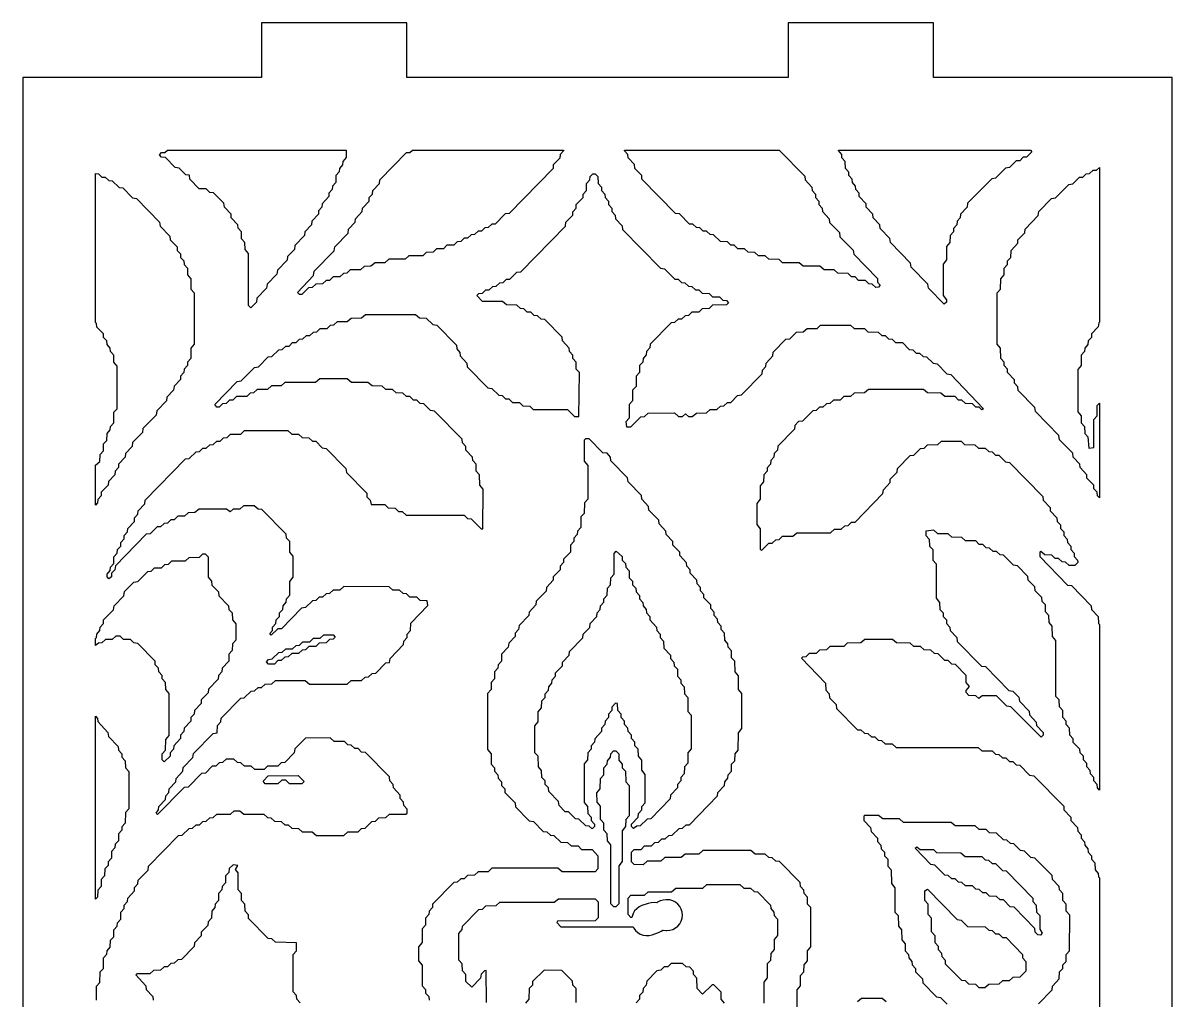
# Model space of a CAD drawing. Header units: millimetres. Extents: x 10 to 410, y 18 to 283.
# Drawn here: x 79 to 142.3, y 93.2 to 147 of the extents above; entities that cross this region are included whole.
import ezdxf

# ---------------------------------------------------------------- set-up
doc = ezdxf.new("R2010")
doc.units = ezdxf.units.MM
doc.layers.add('CUT', color=1, linetype='Continuous')

msp = doc.modelspace()

# ---------------------------------------------------------------- linework, layer by layer
at = {"layer": 'CUT'}
for points in [[(121.134, 21), (129.134, 21), (129.134, 24), (142.2679, 24), (142.2679, 144), (129.134, 144), (129.134, 147), (121.134, 147), (121.134, 144), (100.134, 144), (100.134, 147), (92.134, 147), (92.134, 144), (79, 144), (79, 24), (92.134, 24), (92.134, 21), (100.134, 21), (100.134, 24), (121.134, 24)], [(91.2192, 134.9128), (91.0372, 135.11), (91.0292, 135.4944), (90.8472, 135.6916), (90.8392, 135.8822), (90.4672, 136.2732), (90.4592, 136.4637), (90.0872, 136.8547), (90.0637, 137.0689), (89.4985, 137.6456), (89.2881, 137.6703), (89.0946, 137.8557), (88.7067, 137.8719), (88.1947, 138.3944), (88.1652, 138.6174), (87.9582, 138.6396), (87.5986, 139.0026), (87.3767, 139.0351), (86.8386, 139.5842), (86.6282, 139.6089), (86.5148, 139.7351), (86.6282, 139.8612), (86.8146, 139.8696), (86.9507, 140), (96.7923, 140), (96.7944, 139.582), (96.6099, 139.3717), (96.6018, 139.1811), (96.4199, 138.9839), (96.4118, 138.7934), (96.2299, 138.5962), (96.2218, 138.2118), (96.0399, 138.0146), (96.0318, 137.824), (95.8499, 137.6269), (95.8418, 137.4363), (95.4699, 137.0453), (95.4619, 136.8547), (95.2799, 136.6576), (95.2719, 136.467), (94.8999, 136.076), (94.8919, 135.8854), (94.5199, 135.4944), (94.5045, 135.2926), (93.9655, 134.7426), (93.9419, 134.5284), (93.57, 134.1374), (93.5545, 133.9356), (93.0155, 133.3856), (92.9845, 133.1601), (92.4455, 132.6101), (92.4145, 132.3847), (91.8755, 131.8347), (91.852, 131.6205), (91.5396, 131.313), (91.4146, 131.4399), (91.4146, 134.3035), (91.2272, 134.5284)], [(97.5909, 133.4054), (97.0245, 133.3969), (96.831, 133.2115), (96.6445, 133.2031), (96.451, 133.0177), (96.0745, 133.0092), (95.881, 132.8238), (95.6945, 132.8153), (95.501, 132.6299), (95.1246, 132.6215), (94.931, 132.4361), (94.7206, 132.4113), (94.361, 132.0483), (94.228, 132.0483), (94.1171, 132.1612), (95.0035, 133.0959), (95.0345, 133.3213), (96.1435, 134.4529), (96.1744, 134.6783), (96.9034, 135.4222), (96.927, 135.6364), (97.299, 136.0274), (97.307, 136.218), (97.6789, 136.609), (97.687, 136.7995), (98.0589, 137.1905), (98.067, 137.3811), (98.2489, 137.5783), (98.257, 137.7688), (98.6289, 138.1598), (98.6444, 138.3617), (100.1178, 139.8612), (100.3042, 139.8696), (100.4403, 140), (108.7614, 140), (108.7614, 139.9565), (108.5795, 139.7594), (108.564, 139.5575), (108.1995, 139.1778), (108.184, 138.9759), (105.7721, 136.5149), (105.5503, 136.4824), (105.0007, 135.9256), (104.8142, 135.9171), (104.6207, 135.7317), (104.4343, 135.7233), (104.2407, 135.5378), (104.0543, 135.5294), (103.8607, 135.344), (103.6743, 135.3355), (103.4807, 135.1501), (103.2943, 135.1417), (103.1007, 134.9563), (102.9143, 134.9478), (102.7208, 134.7624), (102.3443, 134.7539), (102.1508, 134.5685), (101.7743, 134.5601), (101.5808, 134.3747), (101.2044, 134.3662), (101.0108, 134.1808), (100.2544, 134.1724), (100.0473, 133.9842), (99.1428, 133.9842), (98.9209, 133.7931), (98.3828, 133.7904), (98.1609, 133.5992), (97.7845, 133.5908)], [(121.7451, 133.7904), (120.8271, 133.7931), (120.6335, 133.9785), (120.0671, 133.987), (119.8735, 134.1724), (119.4971, 134.1808), (119.3036, 134.3662), (118.9271, 134.3747), (118.7336, 134.5601), (118.3572, 134.5685), (118.1636, 134.7539), (117.9772, 134.7624), (117.7836, 134.9478), (117.4072, 134.9563), (117.0236, 135.3355), (116.8372, 135.344), (116.6437, 135.5294), (116.4572, 135.5378), (116.2637, 135.7233), (116.0772, 135.7317), (115.8837, 135.9171), (115.6972, 135.9256), (115.1477, 136.4824), (114.9258, 136.5149), (113.0839, 138.3944), (113.0684, 138.5962), (112.6965, 138.9872), (112.6729, 139.2014), (112.3165, 139.5688), (112.3085, 139.7594), (112.1265, 139.9565), (112.1247, 140), (120.6379, 140), (122.0536, 138.5556), (122.069, 138.3537), (122.441, 137.9627), (122.449, 137.7721), (122.631, 137.575), (122.639, 137.3844), (122.8209, 137.1873), (122.829, 136.9967), (123.0109, 136.7995), (123.019, 136.609), (123.3909, 136.218), (123.4145, 136.0038), (123.9535, 135.4538), (123.9845, 135.2283), (124.7135, 134.4845), (124.7444, 134.259), (126.0434, 132.9336), (126.0589, 132.7317), (126.2034, 132.5622), (126.1014, 132.4438), (125.9569, 132.4361), (125.7634, 132.6215), (125.5769, 132.6299), (125.3834, 132.8153), (125.0069, 132.8238), (124.8134, 133.0092), (124.6269, 133.0177), (124.4334, 133.2031), (123.867, 133.2115), (123.6734, 133.3969), (123.107, 133.4054), (122.8851, 133.5965), (121.967, 133.5992)], [(126.178, 135.8822), (125.806, 136.2732), (125.798, 136.4637), (125.4261, 136.8547), (125.418, 137.0453), (125.0461, 137.4363), (125.038, 137.6269), (124.8561, 137.824), (124.848, 138.0146), (124.6661, 138.2118), (124.658, 138.4023), (124.4761, 138.5995), (124.4681, 138.7901), (124.2861, 138.9872), (124.2781, 139.3717), (124.0961, 139.5688), (124.0881, 139.7594), (123.9035, 139.9698), (123.9041, 140), (134.4686, 140), (134.5531, 139.9044), (134.2597, 139.6089), (134.0733, 139.6005), (133.8797, 139.4151), (133.6933, 139.4066), (133.3212, 139.0351), (133.0993, 139.0026), (132.5498, 138.4458), (132.3394, 138.421), (131.0142, 137.0689), (130.9907, 136.8547), (130.6187, 136.4637), (130.6107, 136.2732), (130.4287, 136.076), (130.4207, 135.8854), (130.2387, 135.6883), (130.2307, 135.4977), (130.0487, 135.3006), (130.0407, 134.9161), (129.8533, 134.6913), (129.8507, 133.9468), (129.6633, 133.722), (129.6633, 131.984), (129.8533, 131.7459), (129.8507, 131.6205), (129.7283, 131.5069), (128.8534, 132.3847), (128.8224, 132.6101), (127.9034, 133.5478), (127.8724, 133.7733), (126.7634, 134.9049), (126.7325, 135.1303), (126.1934, 135.6803)], [(86.5247, 136.0354), (86.5557, 135.8099), (87.0947, 135.2599), (87.1102, 135.0581), (87.4821, 134.6671), (87.4902, 134.4765), (87.6721, 134.2793), (87.6802, 134.0888), (87.8621, 133.8916), (87.8701, 133.701), (88.0521, 133.5039), (88.0601, 133.1195), (88.2447, 132.9091), (88.2501, 132.344), (88.4347, 132.1336), (88.4347, 129.3074), (88.2501, 129.097), (88.2421, 128.5187), (88.0601, 128.3216), (88.0521, 128.131), (87.8701, 127.9339), (87.8621, 127.7433), (87.6802, 127.5461), (87.6721, 127.3555), (87.3157, 126.9882), (87.2921, 126.774), (86.9202, 126.383), (86.9047, 126.1811), (86.3657, 125.6311), (86.3348, 125.4057), (85.6057, 124.6618), (85.5748, 124.4364), (85.0358, 123.8864), (85.0122, 123.6722), (84.6403, 123.2812), (84.6322, 123.0906), (84.2603, 122.6996), (84.2522, 122.509), (84.0703, 122.3119), (84.0622, 122.1213), (83.7058, 121.7539), (83.6822, 121.5397), (83.3103, 121.1487), (83.3023, 120.9581), (83.1203, 120.761), (83.1123, 120.5704), (83, 120.4488), (83, 122.6446), (83.2394, 122.8448), (83.2475, 123.2293), (83.4294, 123.4264), (83.4375, 123.8108), (83.6194, 124.008), (83.6274, 124.3924), (83.8094, 124.5896), (83.8174, 124.7802), (83.9994, 124.9773), (84.0074, 125.5556), (84.1894, 125.7527), (84.1948, 128.1), (84.0074, 128.3249), (83.9994, 128.7093), (83.8174, 128.9064), (83.8094, 129.097), (83.6274, 129.2942), (83.6194, 129.4847), (83.4375, 129.6819), (83.4294, 129.8725), (83.0649, 130.2522), (83.0494, 130.454), (83, 130.5055), (83, 138.7049), (83.1514, 138.698), (83.345, 138.5126), (83.5314, 138.5042), (83.7249, 138.3188), (83.9114, 138.3103), (84.2949, 137.931), (84.4928, 137.9148), (85.0309, 137.3657), (85.2528, 137.3332)], [(136.8021, 123.3048), (136.0731, 124.0486), (136.0421, 124.2741), (134.7432, 125.5995), (134.7122, 125.825), (133.7932, 126.7627), (133.7777, 126.9645), (133.5958, 127.1617), (133.5877, 127.3523), (133.2158, 127.7433), (133.2078, 127.9339), (133.0258, 128.131), (133.0178, 128.3216), (132.8358, 128.5187), (132.8278, 129.097), (132.6432, 129.3074), (132.6432, 132.1336), (132.8278, 132.344), (132.8332, 132.9091), (133.0178, 133.1195), (133.0258, 133.5039), (133.2078, 133.701), (133.2158, 133.8916), (133.3978, 134.0888), (133.4058, 134.4732), (133.7777, 134.8642), (133.7858, 135.0548), (134.1577, 135.4458), (134.1732, 135.6476), (134.9022, 136.3915), (134.9331, 136.6169), (135.6351, 137.3332), (135.857, 137.3657), (136.5851, 138.1087), (136.8069, 138.1412), (137.1665, 138.5042), (137.353, 138.5126), (137.5465, 138.698), (137.733, 138.7065), (137.9265, 138.8919), (138.1129, 138.9003), (138.2679, 139.0411), (138.2679, 130.5126), (138.234, 130.4777), (138.2104, 130.2635), (137.8385, 129.8725), (137.8304, 129.6819), (137.6485, 129.4847), (137.6405, 129.2942), (137.4585, 129.097), (137.4505, 128.9064), (137.2685, 128.7093), (137.2605, 128.131), (137.0731, 127.9061), (137.0731, 125.5866), (137.2605, 125.3617), (137.2685, 124.9773), (137.4505, 124.7802), (137.4585, 124.3957), (137.6405, 124.1986), (137.6834, 123.5852), (137.9575, 123.62), (137.9656, 125.1679), (138.1476, 125.365), (138.153, 125.9301), (138.2679, 126.061), (138.2679, 120.8476), (138.1556, 120.9581), (138.1476, 121.1487), (137.9656, 121.3459), (137.9576, 121.5364), (137.5857, 121.9274), (137.5776, 122.118), (137.2057, 122.509), (137.1976, 122.6996), (136.8257, 123.0906)], [(90.5301, 114.1211), (90.7146, 113.9107), (90.712, 113.0098), (90.5301, 112.8127), (90.522, 112.4282), (90.3401, 112.2311), (90.332, 111.8467), (89.9601, 111.4557), (89.952, 111.2651), (89.7701, 111.0679), (89.7546, 110.8661), (89.2156, 110.3161), (89.1921, 110.1019), (88.8201, 109.7109), (88.8121, 109.5203), (88.4401, 109.1293), (88.4321, 108.9387), (88.2501, 108.7416), (88.2421, 108.551), (87.8701, 108.16), (87.8621, 107.9694), (87.6802, 107.7723), (87.6721, 107.5817), (87.3002, 107.1907), (87.2921, 107.0001), (87.1102, 106.803), (87.1021, 106.6124), (86.7762, 106.3077), (86.6673, 106.4186), (86.6647, 106.7378), (86.8493, 106.9482), (86.8573, 107.5265), (87.0447, 107.7514), (87.0447, 110.0709), (86.8573, 110.2958), (86.8493, 110.6802), (86.6673, 110.8774), (86.6593, 111.0679), (86.4774, 111.2651), (86.4693, 111.4557), (86.2874, 111.6528), (86.2793, 111.8434), (85.3187, 112.8314), (85.1083, 112.8561), (84.9147, 113.0415), (84.5383, 113.05), (84.3447, 113.2354), (84.1049, 113.2354), (83.9114, 113.05), (83.5349, 113.0415), (83.3414, 112.8561), (83.155, 112.8476), (83, 112.7113), (83, 113.0982), (83.0494, 113.1518), (83.0575, 113.3423), (83.2394, 113.5395), (83.2475, 113.7301), (83.4294, 113.9272), (83.4375, 114.1178), (83.9839, 114.6791), (84.0148, 114.9045), (84.5539, 115.4545), (84.5848, 115.68), (85.0968, 116.2024), (85.3187, 116.2349), (85.8682, 116.7917), (86.0547, 116.8002), (86.2482, 116.9856), (86.6247, 116.994), (86.8182, 117.1794), (87.0046, 117.1879), (87.1982, 117.3733), (87.9546, 117.3818), (88.1482, 117.5672), (88.7146, 117.5756), (88.9081, 117.761), (89.0277, 117.7638), (89.1947, 117.5941), (89.1947, 116.4751), (89.3821, 116.2503), (89.4056, 116.0361), (89.762, 115.6687), (89.7856, 115.4545), (90.3246, 114.9045), (90.3401, 114.7027), (90.522, 114.5055)], [(115.6092, 106.803), (115.6038, 106.2379), (115.4192, 106.0276), (115.4112, 105.6431), (115.2292, 105.446), (115.2212, 105.2554), (115.0392, 105.0582), (115.0312, 104.8677), (114.6593, 104.4767), (114.6438, 104.2748), (113.5618, 103.1708), (113.364, 103.1546), (112.9919, 102.7831), (112.794, 102.7669), (112.6153, 102.6243), (112.5065, 102.7352), (112.5065, 102.8739), (112.8784, 103.2649), (112.8865, 103.4554), (113.0684, 103.6526), (113.0765, 103.8432), (113.2584, 104.0403), (113.2639, 105.6121), (113.0765, 105.837), (113.0739, 106.3876), (112.8865, 106.6124), (112.8784, 106.9969), (112.6965, 107.194), (112.6884, 107.3846), (112.5065, 107.5817), (112.4984, 107.7723), (112.3165, 107.9694), (112.3085, 108.16), (112.1265, 108.3572), (112.1185, 108.5477), (111.9365, 108.7449), (111.9285, 108.9355), (111.7465, 109.1326), (111.7383, 109.5174), (111.6301, 109.5358), (111.4294, 109.3232), (111.4213, 109.1326), (111.2394, 108.9355), (111.2313, 108.7449), (111.0494, 108.5477), (111.0413, 108.3572), (110.8594, 108.16), (110.8513, 107.9694), (110.4794, 107.5784), (110.4714, 107.3879), (110.2894, 107.1907), (110.2814, 107.0001), (110.0994, 106.803), (110.0914, 106.4186), (109.904, 106.1937), (109.904, 104.068), (110.0914, 103.8432), (110.0994, 103.4587), (110.2814, 103.2616), (110.2894, 103.071), (110.4714, 102.8739), (110.4714, 102.7352), (110.349, 102.6216), (110.1839, 102.7669), (109.986, 102.7831), (109.6139, 103.1546), (109.416, 103.1708), (109.0439, 103.5423), (108.846, 103.5585), (108.5166, 103.8984), (108.4931, 104.1125), (107.9466, 104.6738), (107.9386, 104.8644), (107.7566, 105.0615), (107.7486, 105.2521), (107.5667, 105.4492), (107.5586, 105.8337), (107.3767, 106.0308), (107.3686, 106.6091), (107.1867, 106.8063), (107.1841, 108.2887), (107.3686, 108.4991), (107.3741, 109.0642), (107.5586, 109.2746), (107.5667, 109.659), (107.7486, 109.8561), (107.7566, 110.0467), (107.9386, 110.2439), (107.9466, 110.4344), (108.1286, 110.6316), (108.1366, 110.8222), (108.3186, 111.0193), (108.3266, 111.2099), (108.6986, 111.6009), (108.7066, 111.7915), (109.0786, 112.1825), (109.094, 112.3843), (109.823, 113.1282), (109.8466, 113.3423), (110.203, 113.7097), (110.2266, 113.9239), (110.5985, 114.3149), (110.6066, 114.5055), (110.7885, 114.7027), (110.7965, 114.8932), (110.9785, 115.0904), (110.9865, 115.281), (111.1685, 115.4781), (111.1765, 115.8625), (111.3585, 116.0597), (111.3665, 116.4441), (111.5485, 116.6413), (111.5539, 117.7879), (111.6539, 117.9042), (111.9839, 117.6186), (111.9993, 117.4167), (112.1739, 117.2308), (112.1893, 117.029), (112.3713, 116.8318), (112.3793, 116.4474), (112.5613, 116.2503), (112.5693, 116.0597), (112.7513, 115.8625), (112.7593, 115.672), (112.9413, 115.4748), (112.9493, 115.2842), (113.1313, 115.0871), (113.1393, 114.8965), (113.3213, 114.6994), (113.3293, 114.5088), (113.5113, 114.3117), (113.5193, 114.1211), (113.8912, 113.7301), (113.8993, 113.5395), (114.0812, 113.3423), (114.0893, 113.1518), (114.2712, 112.9546), (114.2793, 112.5702), (114.6512, 112.1792), (114.6593, 111.9886), (114.8412, 111.7915), (114.8492, 111.6009), (115.0312, 111.4037), (115.0392, 111.0193), (115.2212, 110.8222), (115.2292, 110.6316), (115.4112, 110.4344), (115.4192, 110.05), (115.6038, 109.8396), (115.6092, 109.0807), (115.7938, 108.8703), (115.7938, 107.0134)], [(95.121, 112.6622), (94.7446, 112.6538), (94.551, 112.4684), (94.3646, 112.4599), (94.171, 112.2745), (93.7946, 112.2661), (93.6011, 112.0807), (93.4146, 112.0722), (93.2211, 111.8868), (93.0346, 111.8783), (92.8411, 111.6929), (92.518, 111.6929), (92.4072, 111.8058), (92.518, 111.9452), (92.7284, 111.9699), (93.088, 112.3329), (93.2744, 112.3414), (93.468, 112.5268), (93.8444, 112.5352), (94.038, 112.7206), (94.2244, 112.7291), (94.4179, 112.9145), (94.7944, 112.923), (94.9879, 113.1084), (95.3644, 113.1168), (95.5715, 113.305), (96.071, 113.3022), (96.1844, 113.1761), (96.0824, 113.0577), (95.8845, 113.0415), (95.691, 112.8561), (95.3146, 112.8476)], [(83.1149, 108.5268), (83.6748, 107.9255), (83.7058, 107.7001), (84.2448, 107.1501), (84.2603, 106.9482), (84.4422, 106.7511), (84.4503, 106.5605), (84.6322, 106.3634), (84.6403, 105.9789), (84.8248, 105.7685), (84.8248, 103.7177), (84.6403, 103.5074), (84.6322, 102.9291), (84.4503, 102.7319), (84.4422, 102.5413), (84.2603, 102.3442), (84.2522, 101.9598), (84.0703, 101.7626), (84.0622, 101.572), (83.8803, 101.3749), (83.8722, 100.9904), (83.6903, 100.7933), (83.6822, 100.6027), (83.5003, 100.4056), (83.4923, 100.0211), (83.3103, 99.824), (83.3023, 99.4396), (83.1203, 99.2424), (83.1123, 98.858), (83, 98.7363), (83, 108.8113), (83.1123, 108.6897)], [(111.8039, 106.3944), (111.9913, 106.1695), (111.9993, 105.9789), (112.1813, 105.7818), (112.1893, 105.2035), (112.3739, 104.9931), (112.3739, 103.33), (112.1893, 103.1196), (112.1813, 102.7352), (111.9939, 102.5103), (111.9939, 100.8098), (111.8039, 100.5717), (111.8039, 98.4835), (111.6505, 98.3165), (111.5309, 98.3138), (111.3639, 98.4835), (111.3639, 101.7349), (111.1765, 101.9598), (111.1685, 102.3442), (110.9865, 102.5413), (110.9785, 102.9258), (110.7965, 103.1229), (110.7939, 103.8674), (110.6066, 104.0922), (110.604, 104.6054), (110.7885, 104.8157), (110.7939, 105.3808), (110.9785, 105.5912), (110.9865, 105.9756), (111.1685, 106.1728), (111.1765, 106.3634), (111.3585, 106.5605), (111.3665, 106.7511), (111.5174, 106.9048), (111.6505, 106.9048), (111.8013, 106.7511)], [(93.253, 105.2928), (93.0311, 105.1017), (92.328, 105.1017), (92.2172, 105.241), (92.5066, 105.54), (94.1575, 105.5505), (94.4745, 105.2278), (94.3475, 105.0989), (93.6715, 105.0989), (93.4644, 105.2871)], [(130.1368, 99.8674), (129.9432, 100.0528), (129.7568, 100.0613), (129.2072, 100.6181), (128.9854, 100.6506), (128.126, 101.5577), (128.2084, 101.6304), (128.4019, 101.4794), (129.1299, 101.4767), (129.2995, 101.3076), (130.6363, 101.2856), (130.8718, 101.0917), (131.7898, 101.089), (131.9833, 100.9036), (132.1698, 100.8951), (132.3633, 100.7097), (132.5498, 100.7013), (132.9333, 100.322), (133.1312, 100.3058), (134.6006, 98.8028), (134.6086, 98.6122), (134.7905, 98.415), (134.7986, 98.0306), (134.9805, 97.8335), (134.9831, 97.089), (135.1231, 96.8673), (135.0197, 96.7656), (134.8752, 96.7734), (134.7357, 96.9194), (134.7122, 97.1335), (133.5771, 98.2918), (133.3552, 98.3243), (132.9831, 98.6958), (132.7967, 98.7042), (132.6031, 98.8896), (132.2267, 98.8981), (132.0331, 99.0835), (131.8467, 99.092), (131.6532, 99.2774), (131.4667, 99.2858), (131.2732, 99.4712), (130.8967, 99.4797), (130.7032, 99.6651), (130.5167, 99.6735), (130.3232, 99.859)], [(128.656, 98.6641), (128.6634, 99.2018), (128.8033, 99.2936), (130.4394, 97.6242), (130.6613, 97.5917), (131.0094, 97.2365), (131.9798, 97.2118), (132.1733, 97.0263), (132.3598, 97.0179), (132.5533, 96.8325), (132.7398, 96.824), (132.9333, 96.6386), (133.1312, 96.6224), (134.0306, 95.701), (134.0386, 95.5104), (134.2206, 95.3133), (134.2132, 94.7756), (133.8797, 94.4393), (133.5033, 94.4308), (133.3097, 94.2454), (132.9333, 94.237), (132.7398, 94.0516), (132.1733, 94.0431), (131.9662, 93.855), (131.6567, 93.8577), (131.4632, 94.0431), (131.0867, 94.0516), (130.8932, 94.237), (130.6953, 94.2532), (129.8033, 95.1633), (129.7879, 95.3652), (129.6059, 95.5623), (129.5979, 95.7529), (129.4159, 95.9501), (129.4079, 96.1406), (129.2259, 96.3378), (129.2179, 96.7222), (129.0333, 96.9326), (129.0279, 97.6915), (128.8433, 97.9019), (128.8379, 98.467)]]:
    msp.add_lwpolyline(points, close=True, dxfattribs=at)
for points in [[(83.0494, 93.1841), (83.0549, 93.943), (83.2394, 94.1534), (83.2475, 94.7317), (83.4294, 94.9288), (83.4375, 95.5071), (83.6194, 95.7043), (83.6274, 95.8949), (83.8094, 96.092), (83.8174, 96.4764), (83.9994, 96.6736), (84.0074, 97.058), (84.1894, 97.2552), (84.1974, 97.4457), (84.3794, 97.6429), (84.3874, 98.0273), (84.5694, 98.2245), (84.5774, 98.415), (84.7594, 98.6122), (84.7674, 98.8028), (85.1394, 99.1938), (85.1474, 99.3844), (85.3294, 99.5815), (85.3448, 99.7833), (85.8838, 100.3333), (85.9148, 100.5588), (87.5667, 102.2444), (87.7646, 102.2606), (88.1482, 102.6399), (88.3346, 102.6483), (88.5281, 102.8337), (88.7146, 102.8422), (88.9081, 103.0276), (89.0946, 103.036), (89.2881, 103.2214), (89.4746, 103.2299), (89.6681, 103.4153), (90.4245, 103.4238), (90.6316, 103.6119), (90.9411, 103.6092), (91.1631, 103.418), (92.2575, 103.418), (92.4646, 103.2299), (92.6511, 103.2214), (92.8446, 103.036), (93.2211, 103.0276), (93.4146, 102.8422), (93.6011, 102.8337), (93.7946, 102.6483), (94.171, 102.6399), (94.3646, 102.4545), (94.931, 102.446), (95.153, 102.2549), (96.6659, 102.2549), (96.8879, 102.446), (97.4543, 102.4545), (97.6478, 102.6399), (97.8343, 102.6483), (98.2064, 103.0198), (98.4043, 103.036), (98.5978, 103.2214), (98.9742, 103.2299), (99.1813, 103.418), (100.0859, 103.418), (100.1543, 103.4865), (100.1489, 103.7012), (99.9669, 103.8984), (99.9589, 104.0889), (99.7769, 104.2861), (99.7689, 104.4767), (99.3969, 104.8677), (99.3889, 105.0582), (99.2069, 105.2554), (99.1834, 105.4696), (97.8582, 106.8217), (97.6478, 106.8464), (97.4543, 107.0318), (97.2679, 107.0403), (97.0743, 107.2257), (96.8879, 107.2341), (96.6943, 107.4195), (96.1279, 107.428), (95.9059, 107.6191), (94.5546, 107.6134), (93.9655, 107.0205), (93.9345, 106.795), (93.4225, 106.2726), (93.2246, 106.2564), (93.0311, 106.071), (92.4646, 106.0625), (92.2711, 105.8771), (91.758, 105.8771), (91.5645, 106.0625), (91.1881, 106.071), (90.9945, 106.2564), (90.8081, 106.2648), (90.6145, 106.4502), (90.1847, 106.4502), (89.9912, 106.2648), (89.8047, 106.2564), (89.6112, 106.071), (89.4247, 106.0625), (89.0412, 105.6832), (88.8308, 105.6585), (88.1027, 104.9156), (87.8808, 104.8831), (86.4098, 103.397), (86.3248, 103.483), (86.4693, 103.6526), (86.4774, 103.8432), (86.8493, 104.2342), (86.8573, 104.4247), (87.0393, 104.6219), (87.0473, 104.8125), (87.4193, 105.2035), (87.4273, 105.394), (87.7993, 105.7851), (87.8147, 105.9869), (88.3537, 106.5369), (88.3847, 106.7623), (89.4667, 107.8663), (89.6851, 107.8964), (89.7072, 108.302), (89.8892, 108.4991), (89.9046, 108.701), (90.9866, 109.805), (91.1845, 109.8212), (91.568, 110.2004), (91.7545, 110.2089), (91.948, 110.3943), (92.1345, 110.4028), (92.328, 110.5882), (92.7044, 110.5966), (92.9116, 110.7848), (94.5375, 110.7848), (94.773, 110.5909), (96.8559, 110.5909), (97.0779, 110.782), (97.6443, 110.7905), (97.8378, 110.9759), (98.0243, 110.9843), (98.2178, 111.1697), (98.4282, 111.1945), (98.9778, 111.7513), (99.1848, 111.7736), (99.2143, 111.9966), (99.9589, 112.764), (99.9669, 112.9546), (100.1489, 113.1518), (100.1569, 113.3423), (100.3389, 113.5395), (100.3543, 113.9352), (101.2943, 114.9242), (101.2539, 115.1741), (100.8777, 115.1824), (100.6842, 115.3678), (100.3077, 115.3763), (100.1142, 115.5617), (99.9278, 115.5702), (99.7342, 115.7556), (99.3578, 115.764), (99.1642, 115.9494), (96.6729, 115.9551), (96.451, 115.764), (96.0745, 115.7556), (95.881, 115.5702), (95.6945, 115.5617), (95.501, 115.3763), (95.3146, 115.3678), (95.121, 115.1824), (94.9346, 115.174), (94.5625, 114.8025), (94.3406, 114.77), (93.2325, 113.6393), (93.0346, 113.6231), (92.666, 113.2867), (92.5946, 113.37), (92.7391, 113.5395), (92.7471, 113.7301), (92.9291, 113.9272), (92.9371, 114.1178), (93.1191, 114.3149), (93.1271, 114.5055), (93.3091, 114.7027), (93.3171, 114.8932), (93.4991, 115.0904), (93.5071, 115.281), (93.6891, 115.4781), (93.6945, 116.237), (93.8845, 116.4751), (93.8845, 117.6315), (93.6971, 117.8564), (93.6891, 118.4347), (93.5071, 118.6318), (93.4836, 118.846), (92.1584, 120.1981), (91.948, 120.2228), (91.7261, 120.4139), (91.1347, 120.4082), (90.9411, 120.2228), (90.5647, 120.2144), (90.3996, 120.0691), (90.2061, 120.2201), (88.6932, 120.2201), (88.4712, 120.029), (88.0948, 120.0205), (87.9012, 119.8351), (87.5248, 119.8266), (87.3313, 119.6412), (87.1448, 119.6328), (86.9513, 119.4474), (86.7648, 119.4389), (86.5713, 119.2535), (86.3849, 119.2451), (86.0013, 118.8658), (85.7909, 118.8411), (84.0858, 117.1012), (84.0622, 116.8871), (83.8803, 116.6899), (83.8722, 116.4993), (83.7363, 116.3885), (83.6274, 116.4993), (83.6274, 116.638), (83.8094, 116.8351), (83.8174, 117.0257), (83.9994, 117.2229), (84.0048, 117.5941), (84.1894, 117.8044), (84.1974, 117.995), (84.3794, 118.1922), (84.3874, 118.3827), (84.5694, 118.5799), (84.5774, 118.7705), (84.7594, 118.9676), (84.7674, 119.1582), (85.1394, 119.5492), (85.1474, 119.7398), (85.3294, 119.9369), (85.3374, 120.1275), (85.7093, 120.5185), (85.7248, 120.7203), (87.9467, 122.9875), (88.1446, 123.0037), (88.5281, 123.383), (88.7146, 123.3914), (88.9081, 123.5769), (89.0946, 123.5853), (89.2881, 123.7707), (89.4746, 123.7792), (89.6681, 123.9646), (89.8545, 123.973), (90.0481, 124.1584), (90.2345, 124.1669), (90.4281, 124.3523), (90.9945, 124.3608), (91.2016, 124.5489), (93.5875, 124.5489), (93.7946, 124.3608), (94.171, 124.3523), (94.3646, 124.1669), (94.741, 124.1584), (94.9346, 123.973), (95.121, 123.9646), (95.4806, 123.6016), (95.7024, 123.5691), (96.7844, 122.4651), (96.8154, 122.2396), (97.9244, 121.1081), (97.9398, 120.9062), (98.1218, 120.7091), (98.1648, 120.4834), (98.9209, 120.4751), (99.1144, 120.2897), (99.4909, 120.2812), (99.6844, 120.0958), (99.8709, 120.0874), (100.0928, 119.8962), (103.2907, 119.8935), (103.4843, 119.7081), (103.6822, 119.6919), (104.2203, 119.1428), (104.3145, 119.1402), (104.3342, 121.3149), (104.1468, 121.5397), (104.1387, 122.118), (103.9568, 122.3152), (103.9487, 122.6996), (103.7668, 122.8967), (103.7587, 123.0873), (103.3868, 123.4783), (103.3788, 123.6689), (103.1968, 123.8661), (103.1732, 124.0802), (101.6581, 125.6262), (101.4477, 125.6509), (101.0642, 126.0302), (100.8777, 126.0387), (100.6842, 126.2241), (100.4977, 126.2325), (100.3042, 126.4179), (100.1178, 126.4264), (99.9242, 126.6118), (99.5478, 126.6202), (99.3542, 126.8056), (98.9778, 126.8141), (98.7842, 126.9995), (98.2178, 127.008), (97.9959, 127.1991), (97.0914, 127.1991), (96.8559, 127.3929), (95.3429, 127.3929), (95.1075, 127.1991), (93.4146, 127.1934), (93.2211, 127.008), (92.683, 127.0052), (92.4611, 126.8141), (91.8947, 126.8056), (91.7011, 126.6202), (91.5147, 126.6118), (91.3211, 126.4264), (90.7547, 126.4179), (90.5612, 126.2325), (90.3747, 126.2241), (90.1812, 126.0387), (89.9947, 126.0302), (89.8012, 125.8448), (89.6681, 125.8448), (89.5573, 125.9842), (90.7966, 127.2524), (91.0185, 127.2849), (91.7466, 128.0279), (91.9684, 128.0604), (92.5066, 128.6095), (92.7044, 128.6257), (93.088, 129.005), (93.2744, 129.0134), (93.468, 129.1988), (93.6544, 129.2073), (93.848, 129.3927), (94.0344, 129.4011), (94.228, 129.5865), (94.4144, 129.595), (94.6079, 129.7804), (94.7944, 129.7889), (94.9879, 129.9743), (95.1744, 129.9827), (95.3679, 130.1681), (95.7443, 130.1766), (95.9379, 130.362), (96.1243, 130.3704), (96.3179, 130.5559), (96.8559, 130.5586), (97.0779, 130.7497), (97.6443, 130.7582), (97.8514, 130.9463), (100.6173, 130.9463), (100.8244, 130.7582), (101.2008, 130.7497), (101.5604, 130.3867), (101.7822, 130.3542), (102.8642, 129.2502), (102.8796, 129.0484), (103.0616, 128.8512), (103.0696, 128.6607), (103.4416, 128.2697), (103.4651, 128.0555), (104.6003, 126.8972), (104.8221, 126.8647), (105.1942, 126.4932), (105.3807, 126.4848), (105.5742, 126.2994), (105.7607, 126.2909), (105.9542, 126.1055), (106.3306, 126.097), (106.5242, 125.9116), (106.9006, 125.9032), (107.0942, 125.7178), (108.977, 125.7121), (109.3741, 125.3301), (109.6136, 125.3299), (109.6485, 127.74), (109.4666, 127.9371), (109.4585, 128.3216), (109.2766, 128.5187), (109.2686, 128.7093), (109.0866, 128.9064), (109.0786, 129.097), (108.7066, 129.488), (108.6831, 129.7022), (107.7379, 130.6666), (107.5275, 130.6913), (107.334, 130.8767), (107.1475, 130.8852), (106.954, 131.0706), (106.7675, 131.079), (106.574, 131.2644), (106.3875, 131.2729), (106.194, 131.4583), (105.6276, 131.4668), (105.4056, 131.6579), (104.2976, 131.6606), (103.9942, 131.9806), (104.1076, 132.1067), (104.2941, 132.1152), (104.4876, 132.3006), (104.6741, 132.3091), (104.8676, 132.4945), (105.054, 132.5029), (105.2476, 132.6883), (105.434, 132.6968), (105.6276, 132.8822), (105.814, 132.8906), (106.1976, 133.2699), (106.408, 133.2946), (108.8731, 135.8099), (108.8966, 136.0241), (109.2686, 136.4151), (109.2766, 136.6057), (109.4585, 136.8028), (109.4666, 136.9934), (109.8385, 137.3844), (109.8466, 137.575), (110.0285, 137.7721), (110.0366, 138.1566), (110.2185, 138.3537), (110.2266, 138.5443), (110.3774, 138.698), (110.5105, 138.698), (110.6613, 138.5443), (110.6694, 138.1598), (110.8513, 137.9627), (110.8594, 137.7721), (111.0413, 137.575), (111.0494, 137.3844), (111.2313, 137.1873), (111.2394, 136.9967), (111.4213, 136.7995), (111.4294, 136.609), (111.6113, 136.4118), (111.6194, 136.2212), (111.9913, 135.8302), (112.0149, 135.616), (114.1, 133.4885), (114.3218, 133.456), (114.8839, 132.8906), (115.0703, 132.8822), (115.2639, 132.6968), (115.4503, 132.6883), (115.6439, 132.5029), (115.8303, 132.4945), (116.0239, 132.3091), (116.2103, 132.3006), (116.4039, 132.1152), (116.7803, 132.1067), (116.9738, 131.9213), (117.3503, 131.9129), (117.5438, 131.7275), (117.7303, 131.719), (117.8437, 131.5929), (117.7303, 131.4668), (116.9738, 131.4583), (116.7803, 131.2729), (116.4039, 131.2644), (116.2103, 131.079), (115.8339, 131.0706), (115.6403, 130.8852), (115.4539, 130.8767), (115.2603, 130.6913), (115.0739, 130.6829), (114.8804, 130.4975), (114.6939, 130.489), (113.5348, 129.3145), (113.5113, 129.1003), (113.3293, 128.9032), (113.3213, 128.7126), (113.1393, 128.5154), (113.1313, 128.3249), (112.9493, 128.1277), (112.9413, 127.7433), (112.7593, 127.5461), (112.7539, 126.9811), (112.5693, 126.7707), (112.5613, 126.1924), (112.3793, 125.9952), (112.3739, 125.2363), (112.1893, 125.0259), (112.2243, 124.7483), (112.4638, 124.7485), (113.0259, 125.3138), (113.2238, 125.3301), (113.4173, 125.5155), (114.8668, 125.5182), (115.1023, 125.3243), (115.3137, 125.3301), (115.4788, 125.4753), (115.6439, 125.3301), (115.8553, 125.3243), (116.0772, 125.5155), (116.6437, 125.5239), (116.8372, 125.7093), (117.2136, 125.7178), (117.4072, 125.9032), (117.5936, 125.9116), (117.7872, 126.097), (117.9736, 126.1055), (118.3457, 126.477), (118.5676, 126.5095), (119.7027, 127.6677), (119.7262, 127.8819), (119.9082, 128.0791), (119.9162, 128.2697), (120.2882, 128.6607), (120.3036, 128.8625), (121.0056, 129.5788), (121.2275, 129.6113), (121.587, 129.9743), (121.9635, 129.9827), (122.1706, 130.1709), (122.7235, 130.1766), (122.917, 130.362), (124.5565, 130.3647), (124.7636, 130.1766), (125.33, 130.1681), (125.5236, 129.9827), (126.09, 129.9743), (126.2835, 129.7889), (126.47, 129.7804), (126.6635, 129.595), (126.85, 129.5865), (127.0435, 129.4011), (127.4199, 129.3927), (127.8035, 129.0134), (127.9899, 129.005), (128.1835, 128.8196), (128.3699, 128.8111), (128.5635, 128.6257), (128.7499, 128.6172), (129.1095, 128.2543), (129.3313, 128.2218), (129.8694, 127.6727), (130.0913, 127.6402), (131.8932, 125.7526), (131.8047, 125.6938), (131.6532, 125.8363), (131.4667, 125.8448), (131.2732, 126.0302), (130.8967, 126.0387), (130.7032, 126.2241), (130.5167, 126.2325), (130.3232, 126.4179), (129.7568, 126.4264), (129.5348, 126.6175), (128.8068, 126.6202), (128.5849, 126.8114), (125.5519, 126.8114), (125.33, 126.6202), (124.7636, 126.6118), (124.57, 126.4264), (124.1936, 126.4179), (124, 126.2325), (123.6236, 126.2241), (123.4301, 126.0387), (123.2436, 126.0302), (123.0501, 125.8448), (122.8636, 125.8363), (122.6701, 125.6509), (122.4837, 125.6425), (121.9216, 125.0771), (121.6997, 125.0446), (121.499, 124.8321), (121.4836, 124.6302), (120.5646, 123.6925), (120.541, 123.4783), (120.3591, 123.2812), (120.351, 123.0906), (120.1691, 122.8935), (120.161, 122.7029), (119.9791, 122.5057), (119.971, 122.3152), (119.7891, 122.118), (119.781, 121.7336), (119.5937, 121.5087), (119.5911, 120.7643), (119.4037, 120.5394), (119.4037, 119.383), (119.5937, 119.145), (119.5993, 117.9979), (119.6838, 117.9634), (120.0671, 118.3426), (120.2535, 118.3511), (120.4471, 118.5365), (120.6335, 118.5449), (120.8271, 118.7303), (121.3935, 118.7388), (121.6006, 118.9269), (123.455, 118.9269), (123.677, 119.1181), (124.0534, 119.1265), (124.247, 119.3119), (124.4334, 119.3204), (124.6269, 119.5058), (124.8134, 119.5142), (126.3525, 121.0765), (126.376, 121.2907), (126.748, 121.6817), (126.756, 121.8722), (127.128, 122.2632), (127.1434, 122.4651), (127.8454, 123.1814), (128.0433, 123.1976), (128.4154, 123.5691), (128.6133, 123.5853), (128.8068, 123.7707), (129.3732, 123.7792), (129.5803, 123.9673), (130.6498, 123.9646), (130.8434, 123.7792), (131.4098, 123.7707), (131.6033, 123.5853), (131.9798, 123.5769), (132.1733, 123.3914), (132.3598, 123.383), (132.5533, 123.1976), (132.7398, 123.1891), (133.0993, 122.8261), (133.3212, 122.7936), (135.1631, 120.9142), (135.1786, 120.7124), (135.5505, 120.3213), (135.5586, 120.1308), (135.9305, 119.7398), (135.9385, 119.5492), (136.1205, 119.352), (136.1285, 119.1615), (136.3105, 118.9643), (136.3185, 118.7737), (136.5005, 118.5766), (136.5085, 118.386), (136.6905, 118.1889), (136.6985, 117.9983), (136.8805, 117.8012), (136.8885, 117.6106), (137.0705, 117.4134), (137.0731, 117.288), (136.9196, 117.121), (136.5965, 117.121), (136.403, 117.3065), (136.2166, 117.3149), (136.023, 117.5003), (135.8366, 117.5088), (135.643, 117.6942), (135.2666, 117.7026), (135.0486, 117.8931), (134.9888, 117.8535), (134.9886, 117.6106), (136.5192, 116.041), (136.7411, 116.0085), (137.823, 114.9045), (137.8385, 114.7027), (138.2104, 114.3117), (138.2185, 113.9272), (138.2679, 113.8709), (138.2679, 104.746), (138.1556, 104.8677), (138.1476, 105.0582), (137.9656, 105.2554), (137.9576, 105.446), (137.7756, 105.6431), (137.7676, 105.8337), (137.5857, 106.0308), (137.5776, 106.2214), (137.3957, 106.4186), (137.3876, 106.6091), (137.2057, 106.8063), (137.1976, 106.9969), (136.8331, 107.3766), (136.8176, 107.5784), (136.6357, 107.7756), (136.6276, 108.16), (136.4457, 108.3572), (136.4377, 108.5477), (136.2557, 108.7449), (136.2477, 109.1293), (136.0657, 109.3265), (136.0577, 109.7109), (135.8757, 109.9081), (135.8731, 112.9788), (135.6857, 113.2037), (135.6777, 113.782), (135.4957, 113.9791), (135.4877, 114.3636), (135.3057, 114.5607), (135.2977, 114.9452), (135.1157, 115.1423), (135.0922, 115.3565), (134.7357, 115.7239), (134.7122, 115.9381), (134.3558, 116.3055), (134.3322, 116.5197), (133.7671, 117.0963), (133.5452, 117.1288), (132.9831, 117.6942), (132.7967, 117.7026), (132.6031, 117.888), (132.4167, 117.8965), (132.2231, 118.0819), (132.0367, 118.0903), (131.8432, 118.2758), (131.6567, 118.2842), (131.4632, 118.4696), (130.8967, 118.4781), (130.7032, 118.6635), (130.1368, 118.6719), (129.9432, 118.8573), (129.3768, 118.8658), (129.1548, 119.0569), (128.7189, 119.0165), (128.7188, 118.7737), (128.9007, 118.5766), (128.9088, 118.1922), (129.0907, 117.995), (129.0988, 117.4167), (129.2833, 117.2063), (129.2833, 115.312), (129.4707, 115.0871), (129.4788, 114.7027), (129.6607, 114.5055), (129.6688, 114.3149), (129.8507, 114.1178), (129.8588, 113.9272), (130.0407, 113.7301), (130.0487, 113.5395), (130.4207, 113.1485), (130.4443, 112.9343), (131.7694, 111.5822), (131.9912, 111.5497), (133.2893, 110.2252), (133.4997, 110.2004), (133.8332, 109.8641), (133.8641, 109.6387), (134.4032, 109.0887), (134.4186, 108.8868), (134.7905, 108.4958), (134.7986, 108.3052), (135.1705, 107.9142), (135.1705, 107.7756), (135.0617, 107.6647), (133.3871, 109.3419), (133.1652, 109.3744), (132.6031, 109.9397), (131.8217, 109.9455), (131.6283, 109.7945), (131.4632, 109.9397), (131.0753, 109.956), (130.9333, 110.1151), (130.9359, 110.2406), (131.1226, 110.462), (130.9359, 110.6835), (130.9278, 111.0679), (130.3472, 111.6682), (130.1368, 111.6929), (129.9432, 111.8783), (129.7568, 111.8868), (129.3972, 112.2498), (129.1868, 112.2745), (128.9932, 112.4599), (128.6168, 112.4684), (128.4233, 112.6538), (128.0468, 112.6622), (127.8533, 112.8476), (127.0969, 112.8561), (126.8749, 113.0472), (125.362, 113.0472), (125.14, 112.8561), (124.3836, 112.8476), (124.19, 112.6622), (123.4336, 112.6538), (123.2401, 112.4684), (122.8636, 112.4599), (122.6701, 112.2745), (122.2937, 112.2661), (122.1001, 112.0807), (121.9141, 112.0724), (121.8743, 112.0134), (123.1935, 110.6396), (123.209, 110.2439), (123.3909, 110.0467), (123.4145, 109.8325), (123.7709, 109.4651), (123.7945, 109.2509), (124.9536, 108.0764), (125.14, 108.068), (125.3336, 107.8826), (125.52, 107.8741), (125.7135, 107.6887), (125.9, 107.6802), (126.0935, 107.4948), (126.28, 107.4864), (126.4735, 107.301), (126.85, 107.2925), (127.0719, 107.1014), (131.5862, 107.1014), (131.7933, 106.9133), (132.3598, 106.9048), (132.5533, 106.7194), (132.7398, 106.7109), (132.9333, 106.5255), (133.1197, 106.5171), (133.3133, 106.3317), (133.4997, 106.3232), (133.6933, 106.1378), (133.8797, 106.1294), (134.4293, 105.5725), (134.6511, 105.54), (136.3031, 103.8544), (136.3185, 103.6526), (136.6905, 103.2616), (136.6985, 103.071), (137.0705, 102.68), (137.0785, 102.4894), (137.2605, 102.2923), (137.2685, 102.1017), (137.4505, 101.9045), (137.4585, 101.714), (137.6405, 101.5168), (137.6485, 101.3262), (137.8304, 101.1291), (137.8385, 100.9385), (138.0204, 100.7414), (138.0285, 100.3569), (138.2104, 100.1598), (138.2185, 99.9692), (138.2679, 99.9157), (138.2679, 92.6892)], [(121.6236, 91.6983), (121.6236, 93.7492), (121.8081, 93.9595), (121.8162, 94.5378), (121.9981, 94.735), (122.0062, 95.1194), (122.1936, 95.3443), (122.1962, 95.8949), (122.3836, 96.1197), (122.3781, 98.2731), (122.1962, 98.4703), (122.1881, 98.8547), (122.0062, 99.0518), (121.9981, 99.2424), (121.8162, 99.4396), (121.7926, 99.6537), (120.6575, 100.812), (120.4471, 100.8367), (120.2535, 101.0221), (120.0671, 101.0306), (119.8735, 101.216), (119.3071, 101.2244), (119.0852, 101.4156), (116.4322, 101.4156), (116.2103, 101.2244), (115.4539, 101.216), (115.2468, 101.0278), (114.3423, 101.0278), (114.1204, 100.8367), (113.364, 100.8283), (113.1569, 100.6401), (112.6573, 100.6429), (112.5065, 100.7966), (112.5065, 101.323), (112.6459, 101.4689), (113.0338, 101.4851), (113.2273, 101.6706), (113.6038, 101.679), (113.7973, 101.8644), (113.9837, 101.8729), (114.1773, 102.0583), (114.3637, 102.0667), (114.5573, 102.2521), (114.7437, 102.2606), (115.1273, 102.6399), (115.3137, 102.6483), (115.5072, 102.8337), (115.6937, 102.8422), (117.2483, 104.428), (117.2563, 104.6186), (117.6283, 105.0096), (117.6363, 105.2002), (117.8183, 105.3973), (117.8263, 105.5879), (118.0083, 105.7851), (118.0163, 106.1695), (118.1983, 106.3666), (118.2063, 106.7511), (118.3883, 106.9482), (118.3937, 107.901), (118.5837, 108.1391), (118.5837, 110.0709), (118.3963, 110.2958), (118.3937, 111.0402), (118.2063, 111.2651), (118.1983, 111.8434), (118.0163, 112.0405), (118.0083, 112.425), (117.8263, 112.6221), (117.8183, 112.8127), (117.6363, 113.0098), (117.6283, 113.3943), (117.4463, 113.5914), (117.4383, 113.782), (117.2563, 113.9791), (117.2483, 114.1697), (117.0663, 114.3669), (117.0583, 114.5574), (116.8763, 114.7546), (116.8683, 114.9452), (116.4964, 115.3362), (116.4883, 115.5267), (116.3064, 115.7239), (116.2983, 115.9145), (116.1164, 116.1116), (116.1083, 116.3022), (115.7364, 116.6932), (115.7283, 116.8838), (115.5464, 117.0809), (115.5383, 117.2715), (115.1664, 117.6625), (115.1584, 117.8531), (114.7864, 118.2441), (114.7784, 118.4347), (114.4064, 118.8257), (114.3984, 119.0162), (114.0264, 119.4072), (114.0029, 119.6214), (113.4639, 120.1714), (113.4484, 120.3733), (113.0765, 120.7643), (113.0529, 120.9785), (112.3239, 121.7223), (112.2929, 121.9478), (111.3739, 122.8855), (111.3585, 123.0873), (111.1578, 123.2999), (110.936, 123.3324), (110.1839, 124.0916), (109.9724, 124.0973), (109.904, 124.0289), (109.904, 122.8725), (110.094, 122.6345), (110.094, 120.7775), (109.9094, 120.5671), (109.9014, 119.9888), (109.7194, 119.7917), (109.7114, 119.2134), (109.5294, 119.0162), (109.5214, 118.8257), (109.3394, 118.6285), (109.3314, 118.4379), (109.1494, 118.2408), (109.1414, 117.8564), (108.7695, 117.4654), (108.7614, 117.2748), (108.5795, 117.0776), (108.5714, 116.8871), (108.1995, 116.496), (108.1914, 116.3055), (107.8195, 115.9145), (107.804, 115.7126), (107.265, 115.1626), (107.2415, 114.9484), (106.8695, 114.5574), (106.8541, 114.3556), (106.3151, 113.8056), (106.2915, 113.5914), (106.1095, 113.3943), (106.1015, 113.2037), (105.7451, 112.8363), (105.7215, 112.6221), (105.3496, 112.2311), (105.3415, 111.8467), (105.1596, 111.6495), (105.1515, 111.4589), (104.9696, 111.2618), (104.9615, 110.8774), (104.7796, 110.6802), (104.7715, 110.2958), (104.5841, 110.0709), (104.5841, 106.9759), (104.7715, 106.7511), (104.7796, 106.1728), (104.9615, 105.9756), (104.9696, 105.7851), (105.1515, 105.5879), (105.1596, 105.3973), (105.3415, 105.2002), (105.3496, 105.0096), (105.5315, 104.8125), (105.5396, 104.6219), (106.0941, 104.0483), (106.1251, 103.8228), (106.8802, 103.0523), (107.1021, 103.0198), (107.6402, 102.4707), (107.8506, 102.446), (108.0441, 102.2606), (108.2306, 102.2521), (108.6141, 101.8729), (108.9905, 101.8644), (109.1841, 101.679), (109.5605, 101.6706), (109.7541, 101.4851), (110.3319, 101.4689), (110.6613, 101.1291), (110.6613, 100.4089), (110.4969, 100.2524), (108.681, 100.2524), (108.4455, 100.4463), (104.8142, 100.4405), (104.6207, 100.2551), (104.0543, 100.2467), (103.8607, 100.0613), (103.4843, 100.0528), (103.2907, 99.8674), (103.1043, 99.859), (102.9107, 99.6735), (102.7243, 99.6651), (101.5497, 98.467), (101.5417, 98.2764), (101.3597, 98.0792), (101.3517, 97.8887), (101.1697, 97.6915), (101.1617, 97.3071), (100.9797, 97.1099), (100.9743, 96.351), (100.7843, 96.1129), (100.7843, 95.3443), (100.9743, 95.1062), (100.9797, 93.9595), (101.1617, 93.7624), (101.1697, 93.5718), (101.3517, 93.3747), (101.3597, 93.1841)], [(134.907, 92.9715), (135.6622, 93.7421), (135.6857, 93.9562), (136.0577, 94.3472), (136.0657, 94.7317), (136.2477, 94.9288), (136.2557, 95.1194), (136.4377, 95.3166), (136.4457, 95.701), (136.6276, 95.8981), (136.6331, 97.8577), (136.4457, 98.0825), (136.4377, 98.467), (136.2557, 98.6641), (136.2477, 99.0486), (136.0657, 99.2457), (136.0577, 99.4363), (135.6857, 99.8273), (135.6622, 100.0415), (134.717, 101.0058), (134.4952, 101.0383), (134.147, 101.3936), (133.9252, 101.4261), (133.5531, 101.7976), (133.3667, 101.806), (133.1731, 101.9914), (132.9867, 101.9999), (132.6031, 102.3791), (132.2267, 102.3876), (132.0331, 102.573), (131.6567, 102.5815), (131.4348, 102.7726), (130.3268, 102.7753), (130.1048, 102.9665), (127.4904, 102.9665), (127.2549, 103.1603), (126.3504, 103.1603), (126.1149, 103.3542), (125.3619, 103.3542), (125.299, 103.3138), (125.2989, 103.071), (125.6709, 102.68), (125.6944, 102.4658), (126.0508, 102.0984), (126.0589, 101.9078), (126.2408, 101.7107), (126.2489, 101.5201), (126.4308, 101.323), (126.4389, 101.1324), (126.6208, 100.9352), (126.6289, 100.5508), (126.8108, 100.3537), (126.8134, 99.6092), (127.0034, 99.3711), (127.0088, 98.0306), (127.1908, 97.8335), (127.1988, 97.2552), (127.3808, 97.058), (127.3834, 96.5074), (127.5708, 96.2826), (127.5788, 95.8981), (127.7608, 95.701), (127.7688, 95.5104), (127.9508, 95.3133), (127.9588, 95.1227), (128.1408, 94.9255), (128.1488, 94.735), (128.5208, 94.344), (128.5443, 94.1298), (129.2995, 93.3593), (129.5213, 93.3268), (129.8934, 92.9553)], [(94.2591, 93.0389), (94.0771, 93.236), (94.0691, 93.4266), (93.8845, 93.637), (93.8845, 95.6878), (94.0691, 95.8981), (94.0689, 96.3348), (92.898, 96.3779), (92.7044, 96.5633), (92.5066, 96.5795), (91.4246, 97.6835), (91.4091, 97.8854), (91.2272, 98.0825), (91.2192, 98.467), (91.0372, 98.6641), (91.0292, 99.0486), (90.8472, 99.2457), (90.8446, 100.184), (90.6946, 100.3813), (90.8389, 100.6), (90.5647, 100.6344), (90.3556, 100.4292), (90.332, 100.215), (90.1501, 100.0179), (90.142, 99.6334), (89.9601, 99.4363), (89.952, 99.2457), (89.7701, 99.0486), (89.762, 98.6641), (89.5801, 98.467), (89.572, 98.2764), (89.3901, 98.0792), (89.3821, 97.6948), (89.2001, 97.4977), (89.1847, 97.2958), (88.8201, 96.9161), (88.8047, 96.7142), (88.4401, 96.3345), (88.4247, 96.1327), (87.7227, 95.4164), (87.5248, 95.4001), (87.3313, 95.2147), (87.1448, 95.2063), (86.9513, 95.0209), (86.7648, 95.0124), (86.5713, 94.827), (86.1949, 94.8186), (85.9878, 94.6304), (85.2732, 94.6304), (85.2055, 94.5659), (85.7648, 93.9675), (85.7802, 93.7657), (86.1522, 93.3747), (86.1602, 93.1841)], [(104.5242, 93.0554), (104.5045, 94.8049), (104.4103, 94.8023), (104.2251, 94.6134), (104.1942, 94.3879), (103.7127, 93.9006), (103.3868, 94.2053), (103.3788, 94.5897), (103.1968, 94.7869), (103.1888, 95.1713), (103.0042, 95.3817), (103.0042, 96.8509), (103.1888, 97.0613), (103.1968, 97.2519), (104.0962, 98.1733), (104.2941, 98.1895), (104.4876, 98.3749), (105.054, 98.3834), (105.2611, 98.5715), (108.2555, 98.5715), (108.491, 98.7654), (110.4969, 98.7654), (110.6639, 98.5957), (110.6639, 97.708), (110.5105, 97.5411), (108.4245, 97.5328), (108.3894, 97.4492), (108.6141, 97.2202), (112.5962, 97.2145), (112.6261, 97.1503), (112.7245, 97.0158), (112.8473, 96.9031), (112.9897, 96.8166), (113.1462, 96.7594), (113.3109, 96.734), (113.4774, 96.7411), (113.6392, 96.7806), (113.9918, 96.9042), (114.1429, 96.9745), (114.2238, 97.0338), (114.2458, 97.0272), (114.4116, 97.011), (114.4582, 97.0111), (114.624, 97.0276), (114.7834, 97.0762), (114.9302, 97.155), (115.0589, 97.2608), (115.1645, 97.3898), (115.2428, 97.5368), (115.291, 97.6963), (115.3071, 97.8622), (115.2906, 98.028), (115.242, 98.1874), (115.1632, 98.3342), (115.0574, 98.4629), (114.9284, 98.5684), (114.7814, 98.6468), (114.6219, 98.695), (114.456, 98.7111), (114.4095, 98.711), (114.2437, 98.6945), (114.0843, 98.6459), (113.9374, 98.5672), (113.8965, 98.5335), (113.7575, 98.555), (113.591, 98.5479), (113.4291, 98.5084), (113.0766, 98.3848), (112.9255, 98.3145), (112.7911, 98.216), (112.6784, 98.0933), (112.5918, 97.9509), (112.5347, 97.7944), (112.5255, 97.7348), (112.4673, 97.7349), (112.3139, 97.9019), (112.3139, 98.7895), (112.4673, 98.9565), (113.2238, 98.965), (113.4309, 99.1531), (114.7153, 99.1531), (114.9508, 99.347), (116.4253, 99.347), (116.6608, 99.5408), (118.4767, 99.5408), (118.6838, 99.3527), (119.0602, 99.3442), (119.2538, 99.1588), (119.4402, 99.1504), (120.161, 98.415), (120.1691, 98.2245), (120.351, 98.0273), (120.3591, 97.8367), (120.541, 97.6396), (120.5436, 96.7387), (120.3591, 96.5284), (120.3536, 95.9633), (120.1691, 95.7529), (120.161, 95.3685), (119.9791, 95.1713), (119.9736, 94.4124), (119.7836, 94.1743), (119.7836, 93.0179)], [(117.6337, 93.0111), (117.4463, 93.236), (117.4383, 93.6204), (117.0476, 94.0268), (116.9499, 94.0268), (116.4152, 93.5129), (116.1164, 93.8176), (116.1083, 94.3959), (115.9264, 94.593), (115.9183, 94.7836), (115.7176, 94.9962), (115.5072, 95.0209), (115.3137, 95.2063), (114.6939, 95.2063), (114.5004, 95.0209), (114.3139, 95.0124), (114.1204, 94.827), (113.91, 94.8023), (113.3448, 94.2256), (113.3213, 94.0114), (113.1393, 93.8143), (113.1313, 93.6237), (112.9493, 93.4266), (112.9413, 93.236), (112.7593, 93.0389)], [(109.464, 93.0554), (109.4585, 93.8143), (109.2766, 94.0114), (109.253, 94.2256), (108.6639, 94.8186), (107.6925, 94.8243), (107.0595, 94.202), (107.0515, 94.0114), (106.8695, 93.8143), (106.8615, 93.236), (106.6741, 93.0111)], [(126.5269, 93.0823), (126.3049, 93.2734), (125.172, 93.2734), (124.95, 93.0823)]]:
    msp.add_lwpolyline(points, dxfattribs=at)

doc.saveas('drawing.dxf')
